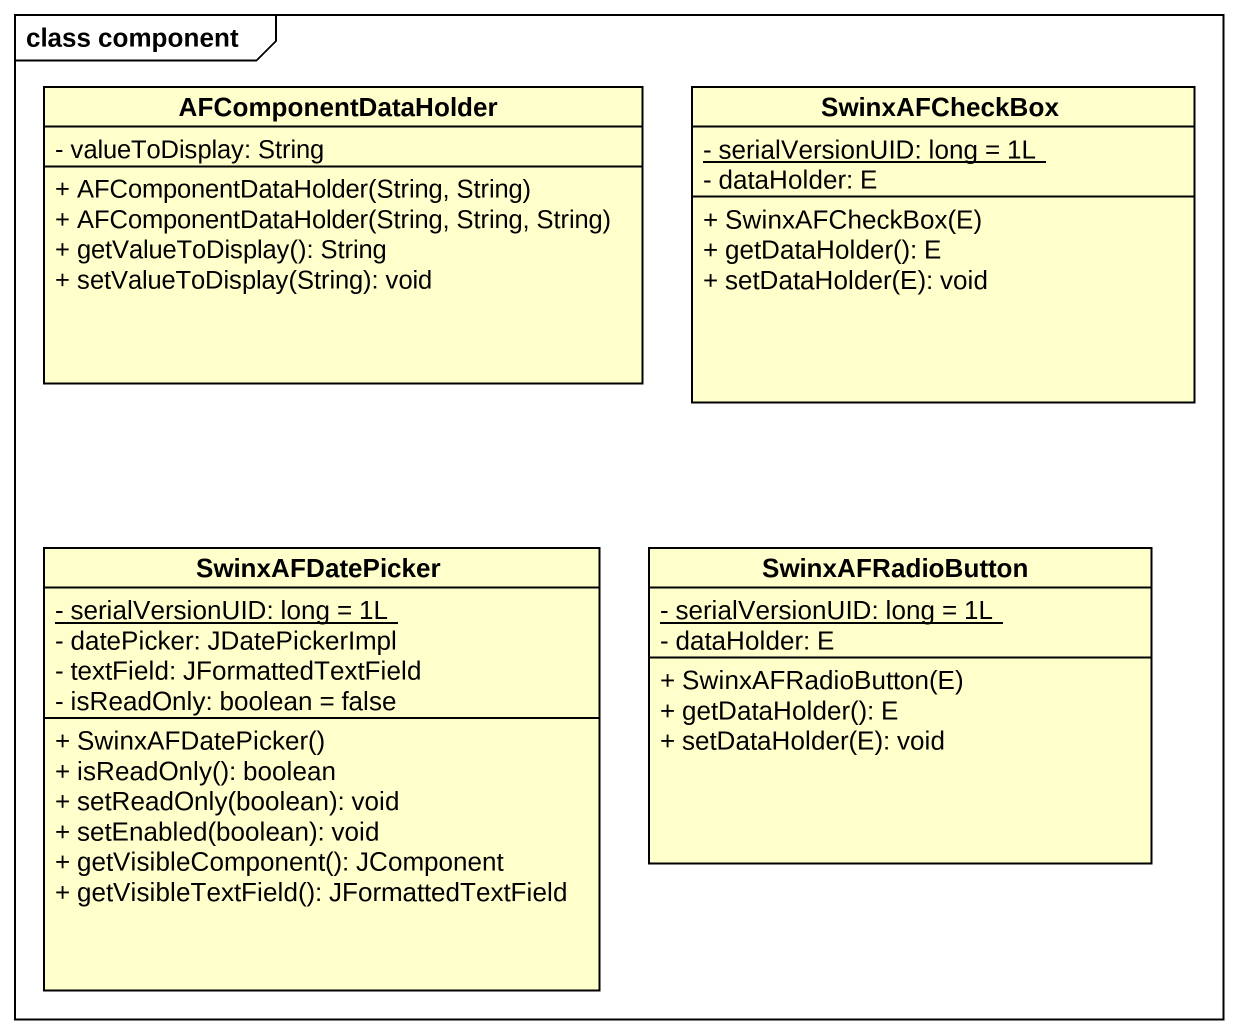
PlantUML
@startuml
mainframe class component
hide circle
hide empty members
skinparam classAttributeIconSize 0
class AFComponentDataHolder {
  - valueToDisplay: String
  + AFComponentDataHolder(String, String)
  + AFComponentDataHolder(String, String, String)
  + getValueToDisplay(): String
  + setValueToDisplay(String): void
}
class SwinxAFCheckBox {
  {static} - serialVersionUID: long = 1L
  - dataHolder: E
  + SwinxAFCheckBox(E)
  + getDataHolder(): E
  + setDataHolder(E): void
}
class SwinxAFDatePicker {
  {static} - serialVersionUID: long = 1L
  - datePicker: JDatePickerImpl
  - textField: JFormattedTextField
  - isReadOnly: boolean = false
  + SwinxAFDatePicker()
  + isReadOnly(): boolean
  + setReadOnly(boolean): void
  + setEnabled(boolean): void
  + getVisibleComponent(): JComponent
  + getVisibleTextField(): JFormattedTextField
}
class SwinxAFRadioButton {
  {static} - serialVersionUID: long = 1L
  - dataHolder: E
  + SwinxAFRadioButton(E)
  + getDataHolder(): E
  + setDataHolder(E): void
}
@enduml
